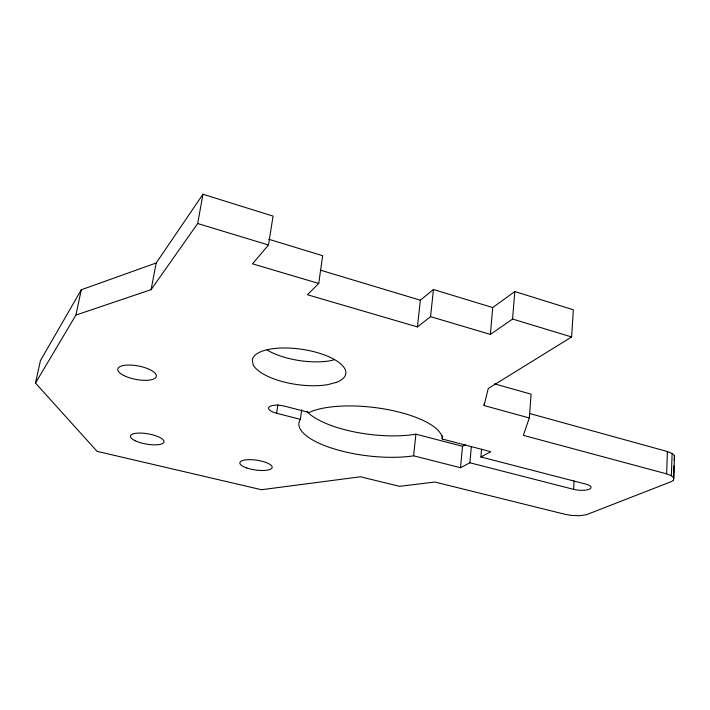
<?xml version="1.0" encoding="UTF-8"?>
<svg xmlns="http://www.w3.org/2000/svg" width="710" height="710" viewBox="0 0 710 710"><rect width="100%" height="100%" fill="white"/><g stroke="black" fill="none" stroke-linecap="round" stroke-linejoin="round"><path stroke-width="1.06" d="M481.558 449.261L480.883 456.956L490.805 451.711L442.241 439.02L442.277 437.875A72.225 24.397 6.8 0 0 391.192 410.282A72.225 24.397 6.8 0 0 312.906 410.904L309.161 412.51L285.074 406.271A12.372 4.26 8.3 0 0 269.303 406.794A12.372 4.26 8.3 0 0 276.616 413.255L300.374 419.344L301.732 409.705M268.682 239.234L322.651 255.698L318.728 283.476L252.485 263.827L268.495 245.003L273.066 216.115L202.98 194.247L156.191 262.993L81.286 289.769L40.443 360.609L35.5 383.072L97.075 451.347L261.484 489.731L360.44 476.783L399.632 486.341L434.822 482.028L565.435 514.395L571.257 515.398L579.458 515.708L586.274 514.785L671.882 481.407L673.524 480.093L673.79 477.901L671.376 475.709L672.113 453.433L667.391 451.533L529.323 413.424M673.524 480.093L673.985 465.724M674.163 460.204L674.5 455.696L672.113 453.433M673.79 477.901L674.5 455.696M671.376 475.709L666.628 473.863L667.391 451.533M480.883 456.956L585.83 484.113A11.431 3.532 3.8 0 1 589.309 489.199A11.431 3.532 3.8 0 1 573.6 489.35L574.106 480.883M666.628 473.863L523.323 435.345L529.323 417.977L484.069 405.543L488.267 388.485L571.612 336.966L573.343 309.8L514.812 291.535L492.722 307.572L490.361 334.401L430.562 316.66L417.418 326.919L307.439 294.748L318.728 283.476M529.323 417.977L531.098 394.165L494.542 383.853M490.361 334.401L512.567 319.047L514.812 291.535M484.069 405.543L484.255 403.36M300.374 419.344L299.238 421.509A72.225 24.397 6.8 0 0 333.86 448.809A72.225 24.397 6.8 0 0 411.072 456.202L413.593 455.802L460.515 467.721L469.878 462.769L471.351 446.519M460.515 467.721L462.512 446.306L465.307 444.744M442.241 439.02L442.561 435.816M430.562 316.66L433.446 289.494L492.722 307.572M413.593 455.802L415.909 434.156L462.512 446.306M417.418 326.919L420.347 300.206L433.446 289.494M276.616 413.255L277.894 404.647M35.5 383.072L75.908 315.08L151.088 289.653L197.682 223.526L202.98 194.247M151.088 289.653L156.191 262.993M75.908 315.08L81.286 289.769M334.481 359.65L331.02 360.618A46.913 18.504 8.4 0 1 267.164 350.065M415.909 434.156L413.397 434.591A71.754 25.4 6.8 0 1 306.613 411.312M469.878 462.769L573.6 489.35M320.893 270.306L420.347 300.206M197.682 223.526L268.495 245.003M512.567 319.047L571.612 336.966M336.212 382.424L327.798 384.625A47.251 17.794 8.3 0 1 253.062 364.576L252.316 359.81A47.251 17.794 8.3 0 1 315.613 352.142A47.251 17.794 8.3 0 1 336.212 382.424M123.46 375.333A19.596 6.825 10.8 0 0 155.73 377.587A19.596 6.825 10.8 0 0 132.104 365.162A19.596 6.825 10.8 0 0 123.46 375.333M246.752 467.952A16.339 4.943 8.3 0 0 272.116 467.65A16.339 4.943 8.3 0 0 249.103 459.654A16.339 4.943 8.3 0 0 246.752 467.952M135.273 440.786A17.022 5.201 9.9 0 0 163.406 442.916A17.022 5.201 9.9 0 0 142.959 433.198A17.022 5.201 9.9 0 0 135.273 440.786"/></g></svg>
